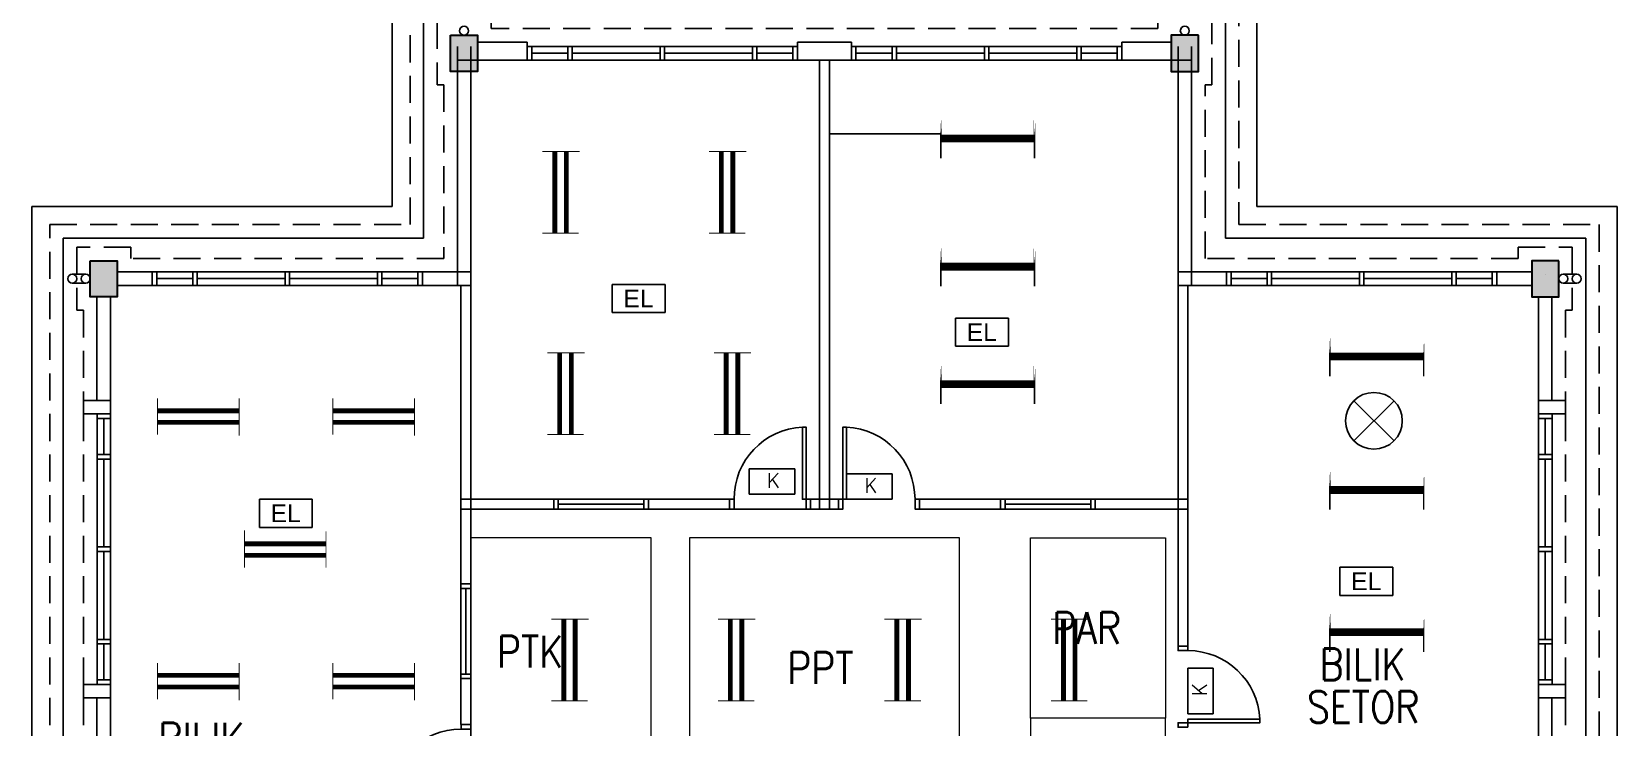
# Model space of a CAD drawing. Header units: inches. Extents: x -86408137 to 595769, y 1041006 to 3160331.
# Drawn here: x 282837 to 300437, y 1089233 to 1096948 of the extents above; entities that cross this region are included whole.
import ezdxf
from ezdxf.enums import TextEntityAlignment as Align

# ---------------------------------------------------------------- set-up
doc = ezdxf.new("R2010")
doc.units = ezdxf.units.IN
doc.header["$MEASUREMENT"] = 0
doc.linetypes.add('HIDDEN', pattern=[0.375, 0.25, -0.125])
for name, color, linetype, lineweight in [('1', 8, 'Continuous', 9), ('BOMBA', 22, 'Continuous', 25), ('COLUMN', 8, 'Continuous', 30), ('t3', 8, 'Continuous', 25)]:
    doc.layers.add(name, color=color, linetype=linetype, lineweight=lineweight)
for name, color, linetype in [('DOOR', 2, 'Continuous'), ('DOWNPIPE', 8, 'Continuous'), ('ELECT', 6, 'Continuous'), ('FITTING', 8, 'Continuous'), ('LAMPU', 7, 'Continuous'), ('LW', 2, 'Continuous'), ('partition', 8, 'Continuous'), ('ventilation', 4, 'Continuous'), ('WALL', 1, 'Continuous'), ('WIN', 9, 'Continuous')]:
    doc.layers.add(name, color=color, linetype=linetype)
doc.styles.add('LAILA', font='romans.shx', dxfattribs={"width": 0.85, "height": 350})
doc.styles.add('SANSSERIF', font='SAS_____.pfb', dxfattribs={"width": 0.7, "height": 700})
doc.styles.add('SIMPLEX', font='simplex.shx', dxfattribs={"width": 0.8})

# ---------------------------------------------------------------- blocks, each defined once
blk = doc.blocks.new('dr16')
at = {"layer": 'DOOR', "color": 1}
blk.add_line((-2409712, -909071), (-2409602, -909071), dxfattribs=at)
for points in [[(-2409712, -909071), (-2409602, -909071), (-2409602, -909021), (-2409712, -909021)], [(-2410511, -909831), (-2409712, -909831), (-2409712, -909871), (-2410511, -909871)], [(-2409712, -909921), (-2409602, -909921), (-2409602, -909871), (-2409712, -909871)]]:
    blk.add_lwpolyline(points, close=True, dxfattribs=at)
at = {"layer": 'DOOR', "color": 9}
blk.add_arc((-2409712, -909871), 800, 90, 177.134, dxfattribs=at)
blk = doc.blocks.new('WIN')
at = {"layer": 'WIN', "color": 1}
for p, q in [((-2479668, -915155), (-2476718, -915155)), ((-2479668, -915305), (-2476718, -915305)), ((-2479643, -915230), (-2479243, -915230)), ((-2479193, -915230), (-2478218, -915230)), ((-2478168, -915230), (-2477193, -915230)), ((-2477143, -915230), (-2476743, -915230))]:
    blk.add_line(p, q, dxfattribs=at)
for points in [[(-2479693, -915305), (-2479643, -915305), (-2479643, -915155), (-2479693, -915155)], [(-2479243, -915305), (-2479193, -915305), (-2479193, -915155), (-2479243, -915155)], [(-2478218, -915305), (-2478168, -915305), (-2478168, -915155), (-2478218, -915155)], [(-2477193, -915305), (-2477143, -915305), (-2477143, -915155), (-2477193, -915155)], [(-2476743, -915305), (-2476693, -915305), (-2476693, -915155), (-2476743, -915155)]]:
    blk.add_lwpolyline(points, close=True, dxfattribs=at)
blk = doc.blocks.new('emergency light R')
at = {"layer": 'LAMPU', "color": 6, "linetype": 'Continuous'}
for p, q in [((0, 5), (0, 248)), ((0, 248), (459, 248)), ((459, 248), (459, 5)), ((459, 5), (0, 5))]:
    blk.add_line(p, q, dxfattribs=at)
at = {"layer": 'LAMPU', "color": 6, "linetype": 'Continuous', "style": 'SANSSERIF'}
blk.add_text('EL', height=153.8, dxfattribs=at).set_placement((97, 50))
blk = doc.blocks.new('CEILING FAN C W HOOK')
at = {"layer": 'ELECT', "color": 6}
for p, q in [((-530, -530), (-85, -85)), ((-530, -85), (-85, -530))]:
    blk.add_line(p, q, dxfattribs=at)
blk.add_circle((-308, -308), 315, dxfattribs=at)

msp = doc.modelspace()

# ---------------------------------------------------------------- linework, layer by layer
at = {"layer": '1'}
for points in [[(289712, 1088833), (289712, 1091333), (287712, 1091333), (287712, 1088833)], [(290137, 1091333), (290137, 1088333), (293137, 1088333), (293137, 1091333)], [(293923, 1091333), (295423, 1091333), (295423, 1089333), (293923, 1089333)], [(295423, 1089333), (293923, 1089333), (293923, 1087333), (295423, 1087333)]]:
    msp.add_lwpolyline(points, close=True, dxfattribs=at)
at = {"layer": 'BOMBA', "color": 8, "linetype": 'ByBlock', "ltscale": 10}
for p, q in [((290801, 1092098), (291308, 1092098)), ((290801, 1091818), (290801, 1092098)), ((290801, 1092098), (291308, 1092098)), ((290801, 1091818), (290801, 1092098)), ((291308, 1092098), (291308, 1091818)), ((291308, 1092098), (291308, 1091818)), ((291882, 1092044), (292389, 1092044)), ((291882, 1091763), (291882, 1092044)), ((291882, 1092044), (292389, 1092044)), ((291882, 1091763), (291882, 1092044)), ((292389, 1092044), (292389, 1091763)), ((292389, 1092044), (292389, 1091763)), ((291308, 1091818), (290801, 1091818)), ((291308, 1091818), (290801, 1091818)), ((292389, 1091763), (291882, 1091763)), ((292389, 1091763), (291882, 1091763)), ((295672, 1089382), (295672, 1089889)), ((295672, 1089889), (295953, 1089889)), ((295672, 1089382), (295672, 1089889)), ((295672, 1089889), (295953, 1089889)), ((295953, 1089889), (295953, 1089382)), ((295953, 1089889), (295953, 1089382)), ((295953, 1089382), (295672, 1089382)), ((295953, 1089382), (295672, 1089382))]:
    msp.add_line(p, q, dxfattribs=at)
at = {"layer": 'BOMBA', "color": 3, "linetype": 'ByBlock', "ltscale": 10}
for p, q in [((290801, 1092098), (291308, 1092098)), ((290801, 1091818), (290801, 1092098)), ((291308, 1092098), (291308, 1091818)), ((291882, 1092044), (292389, 1092044)), ((291882, 1091763), (291882, 1092044)), ((292389, 1092044), (292389, 1091763)), ((291308, 1091818), (290801, 1091818)), ((292389, 1091763), (291882, 1091763)), ((295672, 1089382), (295672, 1089889)), ((295672, 1089889), (295953, 1089889)), ((295953, 1089889), (295953, 1089382)), ((295953, 1089382), (295672, 1089382))]:
    msp.add_line(p, q, dxfattribs=at)
at = {"layer": 'COLUMN'}
for points in [[(287487, 1096908), (287787, 1096908), (287787, 1096508), (287487, 1096508)], [(295787, 1096908), (295487, 1096908), (295487, 1096508), (295787, 1096508)], [(283487, 1094408), (283787, 1094408), (283787, 1094008), (283487, 1094008)], [(299787, 1094408), (299487, 1094408), (299487, 1094008), (299787, 1094008)]]:
    msp.add_lwpolyline(points, close=True, dxfattribs=at)
for points in [[(287487, 1096908), (287787, 1096908), (287487, 1096508), (287787, 1096508)], [(295787, 1096908), (295487, 1096908), (295787, 1096508), (295487, 1096508)], [(283487, 1094408), (283787, 1094408), (283487, 1094008), (283787, 1094008)], [(299787, 1094408), (299487, 1094408), (299787, 1094008), (299487, 1094008)]]:
    msp.add_solid(points, dxfattribs=at)
at = {"layer": 'DOWNPIPE'}
for p, q in [((283287, 1094258), (283437, 1094258)), ((299837, 1094258), (299987, 1094258)), ((283287, 1094158), (283437, 1094158)), ((299837, 1094158), (299987, 1094158))]:
    msp.add_line(p, q, dxfattribs=at)
for centre in [(287637, 1096958), (295637, 1096958), (283287, 1094208), (283437, 1094208), (299837, 1094208), (299987, 1094208)]:
    msp.add_circle(centre, 50, dxfattribs=at)
at = {"layer": 'FITTING', "color": 3, "const_width": 17.4}
for points in [[(292928, 1095982), (292928, 1095544)], [(292928, 1095982), (292928, 1095544)], [(293969, 1095982), (293969, 1095544)], [(293969, 1095982), (293969, 1095544)], [(292928, 1094560), (292928, 1094122)], [(292928, 1094560), (292928, 1094122)], [(293969, 1094560), (293969, 1094122)], [(293969, 1094560), (293969, 1094122)], [(297246, 1093564), (297246, 1093126)], [(297246, 1093564), (297246, 1093126)], [(298288, 1093564), (298288, 1093126)], [(298288, 1093564), (298288, 1093126)], [(292928, 1093257), (292928, 1092820)], [(292928, 1093257), (292928, 1092820)], [(293969, 1093257), (293969, 1092820)], [(293969, 1093257), (293969, 1092820)], [(297246, 1092083), (297246, 1091646)], [(297246, 1092083), (297246, 1091646)], [(298288, 1092083), (298288, 1091646)], [(298288, 1092083), (298288, 1091646)], [(297246, 1090506), (297246, 1090068)], [(297246, 1090506), (297246, 1090068)], [(298288, 1090506), (298288, 1090068)], [(298288, 1090506), (298288, 1090068)]]:
    msp.add_lwpolyline(points, close=True, dxfattribs=at)
at = {"layer": 'FITTING', "color": 3}
for points, const_width in [([(292928, 1095763), (293969, 1095763)], 86.8), ([(292928, 1095763), (293969, 1095763)], 86.8), ([(288505, 1095621), (288790, 1095621)], 10.9), ([(288643, 1094715), (288643, 1095615)], 54.6), ([(288644, 1095621), (288919, 1095621)], 10.9), ([(288772, 1094715), (288772, 1095615)], 54.6), ([(290354, 1095621), (290639, 1095621)], 10.9), ([(290492, 1094715), (290492, 1095615)], 54.6), ([(290493, 1095621), (290768, 1095621)], 10.9), ([(290621, 1094715), (290621, 1095615)], 54.6), ([(288505, 1094715), (288780, 1094715)], 10.9), ([(288634, 1094715), (288909, 1094715)], 10.9), ([(290354, 1094715), (290629, 1094715)], 10.9), ([(290483, 1094715), (290758, 1094715)], 10.9), ([(292928, 1094341), (293969, 1094341)], 86.8), ([(292928, 1094341), (293969, 1094341)], 86.8), ([(288561, 1093385), (288846, 1093385)], 10.9), ([(288698, 1092479), (288698, 1093379)], 54.6), ([(288699, 1093385), (288975, 1093385)], 10.9), ([(288827, 1092479), (288827, 1093379)], 54.6), ([(290410, 1093385), (290695, 1093385)], 10.9), ([(290547, 1092479), (290547, 1093379)], 54.6), ([(290548, 1093385), (290823, 1093385)], 10.9), ([(290676, 1092479), (290676, 1093379)], 54.6), ([(297246, 1093345), (298288, 1093345)], 86.8), ([(297246, 1093345), (298288, 1093345)], 86.8), ([(292928, 1093039), (293969, 1093039)], 86.8), ([(292928, 1093039), (293969, 1093039)], 86.8), ([(284235, 1092881), (284235, 1092606)], 10.9), ([(285141, 1092881), (285141, 1092596)], 10.9), ([(286180, 1092881), (286180, 1092606)], 10.9), ([(287086, 1092881), (287086, 1092596)], 10.9), ([(284235, 1092744), (285135, 1092744)], 54.6), ([(284235, 1092615), (285135, 1092615)], 54.6), ([(284235, 1092752), (284235, 1092477)], 10.9), ([(285141, 1092742), (285141, 1092467)], 10.9), ([(286180, 1092744), (287080, 1092744)], 54.6), ([(286180, 1092615), (287080, 1092615)], 54.6), ([(286180, 1092752), (286180, 1092477)], 10.9), ([(287086, 1092742), (287086, 1092467)], 10.9), ([(288561, 1092479), (288836, 1092479)], 10.9), ([(288689, 1092479), (288965, 1092479)], 10.9), ([(290410, 1092479), (290685, 1092479)], 10.9), ([(290538, 1092479), (290814, 1092479)], 10.9), ([(297246, 1091865), (298288, 1091865)], 86.8), ([(297246, 1091865), (298288, 1091865)], 86.8), ([(285198, 1091141), (285198, 1091417)], 10.9), ([(286104, 1091132), (286104, 1091407)], 10.9), ([(286104, 1091269), (285204, 1091269)], 54.6), ([(285198, 1091003), (285198, 1091288)], 10.9), ([(286104, 1091003), (286104, 1091278)], 10.9), ([(286104, 1091140), (285204, 1091140)], 54.6), ([(288605, 1090433), (288890, 1090433)], 10.9), ([(288605, 1090433), (288890, 1090433)], 10.9), ([(288743, 1089527), (288743, 1090427)], 54.6), ([(288743, 1089527), (288743, 1090427)], 54.6), ([(288744, 1090433), (289019, 1090433)], 10.9), ([(288744, 1090433), (289019, 1090433)], 10.9), ([(288871, 1089527), (288871, 1090427)], 54.6), ([(288871, 1089527), (288871, 1090427)], 54.6), ([(290454, 1090433), (290739, 1090433)], 10.9), ([(290454, 1090433), (290739, 1090433)], 10.9), ([(290592, 1089527), (290592, 1090427)], 54.6), ([(290592, 1089527), (290592, 1090427)], 54.6), ([(290593, 1090433), (290868, 1090433)], 10.9), ([(290593, 1090433), (290868, 1090433)], 10.9), ([(290720, 1089527), (290720, 1090427)], 54.6), ([(290720, 1089527), (290720, 1090427)], 54.6), ([(292303, 1090433), (292588, 1090433)], 10.9), ([(292303, 1090433), (292588, 1090433)], 10.9), ([(292441, 1089527), (292441, 1090427)], 54.6), ([(292441, 1089527), (292441, 1090427)], 54.6), ([(292442, 1090433), (292717, 1090433)], 10.9), ([(292442, 1090433), (292717, 1090433)], 10.9), ([(292569, 1089527), (292569, 1090427)], 54.6), ([(292569, 1089527), (292569, 1090427)], 54.6), ([(294152, 1090433), (294437, 1090433)], 10.9), ([(294289, 1089527), (294289, 1090427)], 54.6), ([(294291, 1090433), (294566, 1090433)], 10.9), ([(294418, 1089527), (294418, 1090427)], 54.6), ([(297246, 1090287), (298288, 1090287)], 86.8), ([(297246, 1090287), (298288, 1090287)], 86.8), ([(284235, 1089809), (285135, 1089809)], 54.6), ([(284235, 1089946), (284235, 1089671)], 10.9), ([(284235, 1089817), (284235, 1089542)], 10.9), ([(285141, 1089946), (285141, 1089661)], 10.9), ([(285141, 1089807), (285141, 1089532)], 10.9), ([(286180, 1089809), (287080, 1089809)], 54.6), ([(286180, 1089946), (286180, 1089671)], 10.9), ([(286180, 1089817), (286180, 1089542)], 10.9), ([(287086, 1089946), (287086, 1089661)], 10.9), ([(287086, 1089807), (287086, 1089532)], 10.9), ([(284235, 1089680), (285135, 1089680)], 54.6), ([(286180, 1089680), (287080, 1089680)], 54.6), ([(288605, 1089527), (288880, 1089527)], 10.9), ([(288605, 1089527), (288880, 1089527)], 10.9), ([(288734, 1089527), (289009, 1089527)], 10.9), ([(288734, 1089527), (289009, 1089527)], 10.9), ([(290454, 1089527), (290729, 1089527)], 10.9), ([(290454, 1089527), (290729, 1089527)], 10.9), ([(290583, 1089527), (290858, 1089527)], 10.9), ([(290583, 1089527), (290858, 1089527)], 10.9), ([(292303, 1089527), (292578, 1089527)], 10.9), ([(292303, 1089527), (292578, 1089527)], 10.9), ([(292432, 1089527), (292707, 1089527)], 10.9), ([(292432, 1089527), (292707, 1089527)], 10.9), ([(294152, 1089527), (294427, 1089527)], 10.9), ([(294281, 1089527), (294556, 1089527)], 10.9)]:
    msp.add_lwpolyline(points, dxfattribs=dict(at, const_width=const_width))
at = {"layer": 'LW'}
for p, q in [((286837, 1095008), (286837, 1097508)), ((296437, 1097508), (296437, 1095008)), ((287187, 1094658), (287187, 1097158)), ((296087, 1097158), (296087, 1094658)), ((294937, 1096633), (294937, 1096833)), ((282837, 1081408), (282837, 1095008)), ((282837, 1095008), (286837, 1095008)), ((296437, 1095008), (300437, 1095008)), ((300437, 1095008), (300437, 1081408)), ((283187, 1081758), (283187, 1094658)), ((283187, 1094658), (287187, 1094658)), ((296087, 1094658), (300087, 1094658)), ((300087, 1094658), (300087, 1081758))]:
    msp.add_line(p, q, dxfattribs=at)
at = {"layer": 'LW', "linetype": 'HIDDEN', "ltscale": 1200}
for p, q in [((287037, 1094808), (287037, 1097308)), ((296237, 1097308), (296237, 1094808)), ((283037, 1081608), (283037, 1094808)), ((283037, 1094808), (287037, 1094808)), ((296237, 1094808), (300237, 1094808)), ((300237, 1094808), (300237, 1081608)), ((283412, 1089708), (283412, 1092708)), ((299862, 1089708), (299862, 1092708))]:
    msp.add_line(p, q, dxfattribs=at)
for points in [[(299337, 1094433), (295862, 1094433), (295862, 1096358), (295937, 1096358), (295937, 1097058), (295337, 1097058), (295337, 1096983), (287937, 1096983), (287937, 1097058), (287337, 1097058), (287337, 1096358), (287412, 1096358), (287412, 1094433), (283937, 1094433)], [(283937, 1094433), (283937, 1094558), (283337, 1094558), (283337, 1093858), (283412, 1093858), (283412, 1092858)], [(299337, 1094433), (299337, 1094558), (299937, 1094558), (299937, 1093858), (299862, 1093858), (299862, 1092858)], [(283412, 1089558), (283412, 1088558), (283337, 1088558), (283337, 1087858), (283412, 1087858), (283412, 1086858)], [(299862, 1089558), (299862, 1088558), (299937, 1088558), (299937, 1087858), (299862, 1087858), (299862, 1086858)]]:
    msp.add_lwpolyline(points, dxfattribs=at)
at = {"layer": 'LW'}
msp.add_lwpolyline([(299635, 1094258), (299637, 1094258)], dxfattribs=at)
at = {"layer": 'partition'}
for p, q in [((291582, 1096633), (291582, 1091653)), ((291692, 1096633), (291692, 1091653)), ((287602, 1090823), (287602, 1094133)), ((287712, 1090823), (287712, 1094133)), ((295562, 1090133), (295562, 1094133)), ((295672, 1090133), (295672, 1094133)), ((288632, 1091763), (287602, 1091763)), ((290582, 1091763), (289682, 1091763)), ((290582, 1091763), (290582, 1091653)), ((291482, 1091763), (291482, 1091653)), ((291792, 1091763), (291482, 1091763)), ((291792, 1091763), (291792, 1091653)), ((292692, 1091763), (292692, 1091653)), ((292692, 1091763), (293592, 1091763)), ((294642, 1091763), (295672, 1091763)), ((287712, 1091653), (287602, 1091653)), ((288632, 1091653), (287602, 1091653)), ((290582, 1091653), (289682, 1091653)), ((291792, 1091653), (291482, 1091653)), ((292692, 1091653), (293592, 1091653)), ((294642, 1091653), (295672, 1091653)), ((287712, 1090823), (287602, 1090823)), ((295672, 1090133), (295562, 1090133)), ((287602, 1089773), (287712, 1089773)), ((287602, 1089263), (287602, 1089773)), ((287712, 1089263), (287712, 1089773)), ((287602, 1089263), (287712, 1089263))]:
    msp.add_line(p, q, dxfattribs=at)
at = {"layer": 'ventilation'}
msp.add_lwpolyline([(286458, 1072620), (286457, 1072783), (289562, 1072783), (289562, 1083348), (287712, 1083398), (287712, 1091653), (291692, 1091653), (291692, 1095814), (292928, 1095814)], dxfattribs=at)
at = {"layer": 'WALL'}
for p, q in [((288337, 1096833), (287787, 1096833)), ((288337, 1096633), (288337, 1096833)), ((291337, 1096633), (291337, 1096833)), ((291337, 1096833), (291937, 1096833)), ((291937, 1096633), (291937, 1096833)), ((294937, 1096833), (295487, 1096833)), ((287562, 1094133), (287562, 1096783)), ((287712, 1094133), (287712, 1096783)), ((295562, 1094133), (295562, 1096783)), ((295712, 1094133), (295712, 1096783)), ((287562, 1096633), (288337, 1096633)), ((291337, 1096633), (291937, 1096633)), ((294937, 1096633), (295712, 1096633)), ((283787, 1094283), (284225, 1094283)), ((287125, 1094283), (287712, 1094283)), ((296150, 1094283), (295562, 1094283)), ((299487, 1094283), (299050, 1094283)), ((283787, 1094133), (284225, 1094133)), ((287125, 1094133), (287712, 1094133)), ((296150, 1094133), (295562, 1094133)), ((299487, 1094133), (299050, 1094133)), ((283562, 1092858), (283562, 1094008)), ((283712, 1092708), (283712, 1094008)), ((299562, 1092708), (299562, 1094008)), ((299712, 1092858), (299712, 1094008)), ((283712, 1086708), (283712, 1089708)), ((299562, 1086708), (299562, 1089708)), ((283562, 1086858), (283562, 1089558)), ((299712, 1086858), (299712, 1089558))]:
    msp.add_line(p, q, dxfattribs=at)
for points in [[(283712, 1092708), (283712, 1092858), (283412, 1092858), (283412, 1092708)], [(299562, 1092708), (299562, 1092858), (299862, 1092858), (299862, 1092708)], [(283712, 1089558), (283712, 1089708), (283412, 1089708), (283412, 1089558)], [(299562, 1089558), (299562, 1089708), (299862, 1089708), (299862, 1089558)]]:
    msp.add_lwpolyline(points, close=True, dxfattribs=at)
at = {"layer": 'WIN'}
for p, q in [((289682, 1091763), (288632, 1091763)), ((293592, 1091763), (294642, 1091763)), ((289682, 1091653), (288632, 1091653)), ((289632, 1091708), (288682, 1091708)), ((293592, 1091653), (294642, 1091653)), ((293642, 1091708), (294592, 1091708)), ((287602, 1089773), (287602, 1090823)), ((287657, 1089823), (287657, 1090773)), ((287712, 1089773), (287712, 1090823))]:
    msp.add_line(p, q, dxfattribs=at)
for points in [[(288632, 1091763), (288632, 1091653), (288682, 1091653), (288682, 1091763)], [(289632, 1091763), (289632, 1091653), (289682, 1091653), (289682, 1091763)], [(293642, 1091763), (293642, 1091653), (293592, 1091653), (293592, 1091763)], [(294642, 1091763), (294642, 1091653), (294592, 1091653), (294592, 1091763)], [(287712, 1090823), (287602, 1090823), (287602, 1090773), (287712, 1090773)], [(287712, 1089823), (287602, 1089823), (287602, 1089773), (287712, 1089773)]]:
    msp.add_lwpolyline(points, close=True, dxfattribs=at)

# ---------------------------------------------------------------- block references
msp.add_blockref('CEILING FAN C W HOOK', (298044, 1092940))
at = {"layer": 'DOOR', "xscale": -1, "rotation": 90}
msp.add_blockref('dr16', (-618438, -1317949), dxfattribs=at)
at = {"layer": 'DOOR', "rotation": 270}
msp.add_blockref('dr16', (1201713, -1317949), dxfattribs=at)
at = {"layer": 'DOOR', "xscale": -1}
msp.add_blockref('dr16', (-2114040, 1999154), dxfattribs=at)
at = {"layer": 'DOOR'}
msp.add_blockref('dr16', (2697315, 1998284), dxfattribs=at)
at = {"layer": 'LAMPU', "color": 8, "xscale": 1.27951153594687, "yscale": 1.27951153594687, "zscale": 1.27951153594687}
for p in [(289280, 1093827), (293091, 1093452), (285364, 1091444), (297358, 1090690)]:
    msp.add_blockref('emergency light R', p, dxfattribs=at)
at = {"layer": 'WIN', "xscale": -1}
for p, rotation in [((2768030, 181479), 180), ((2763868, 178979), 180), ((-631592, -1386985), 90), ((-615592, -1386985), 90)]:
    msp.add_blockref('WIN', p, dxfattribs=dict(at, rotation=rotation))
at = {"layer": 'WIN', "rotation": 180}
for p in [(-2184756, 181479), (-2180593, 178979)]:
    msp.add_blockref('WIN', p, dxfattribs=at)

# ---------------------------------------------------------------- texts
at = {"layer": 'BOMBA', "color": 8, "linetype": 'ByBlock', "ltscale": 10, "style": 'SIMPLEX'}
for p in [(290997, 1091889), (290997, 1091889), (292078, 1091834), (292078, 1091834)]:
    msp.add_text('K', height=162, dxfattribs=at).set_placement(p)
at = {"layer": 'BOMBA', "color": 3, "linetype": 'ByBlock', "ltscale": 10, "style": 'SIMPLEX'}
for p in [(290997, 1091889), (292078, 1091834)]:
    msp.add_text('K', height=162, dxfattribs=at).set_placement(p)
at = {"layer": 'BOMBA', "color": 8, "linetype": 'ByBlock', "ltscale": 10, "style": 'SIMPLEX'}
msp.add_text('K', height=162, rotation=90, dxfattribs=at).set_placement((295882, 1089578))
msp.add_text('K', height=162, rotation=90, dxfattribs=at).set_placement((295882, 1089578))
at = {"layer": 'BOMBA', "color": 3, "linetype": 'ByBlock', "ltscale": 10, "style": 'SIMPLEX'}
msp.add_text('K', height=162, rotation=90, dxfattribs=at).set_placement((295882, 1089578))
at = {"layer": 't3', "style": 'LAILA', "width": 0.85}
for s, p in [('PAR', (294165, 1090160)), (' PTK', (287796, 1089897)), ('PPT', (291223, 1089716))]:
    msp.add_text(s, height=350, dxfattribs=at).set_placement(p)
for s, p in [('BILIK', (297133, 1090107)), ('SETOR', (296992, 1089634)), ('BILIK', (284243, 1089284))]:
    msp.add_text(s, height=350, dxfattribs=at).set_placement(p, align=Align.TOP_LEFT)

doc.saveas('drawing.dxf')
